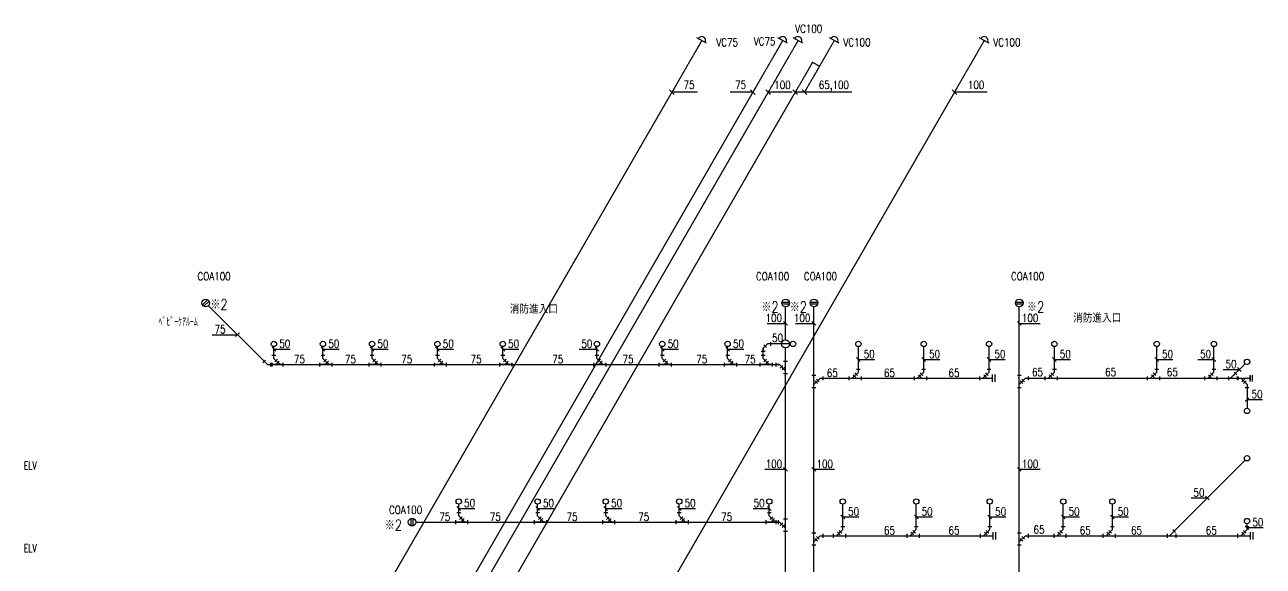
# Model space of a CAD drawing. Header units: millimetres. Extents: x -150 to 278800, y -150 to 85307.
# Drawn here: x 110880 to 157308, y 34000 to 54281 of the extents above; entities that cross this region are included whole.
import ezdxf
from ezdxf.enums import TextEntityAlignment as Align

# ---------------------------------------------------------------- set-up
doc = ezdxf.new("R2010")
doc.units = ezdxf.units.MM
doc.header["$LTSCALE"] = 0.2
doc.linetypes.add('DASHED2', pattern=[9.525, 6.35, -3.175])
for name, color, linetype in [('00', 7, 'Continuous'), ('10機器､器具', 2, 'Continuous'), ('1_強調文字', 3, 'Continuous'), ('32雑排水', 6, 'Continuous'), ('35排水通気', 1, 'DASHED2'), ('36D（ドレン管）', 6, 'Continuous'), ('91引出線､表', 7, 'Continuous'), ('92設備記述', 3, 'Continuous'), ('A_室名', 8, 'Continuous')]:
    doc.layers.add(name, color=color, linetype=linetype)
doc.layers.add('hojo', color=165, linetype='Continuous', plot=False)
doc.styles.add('ROMANS', font='romans.shx', dxfattribs={"bigfont": 'bigfont.shx'})
doc.styles.get("Standard").update_dxf_attribs({"font": 'simplex.shx', "width": 0.8, "bigfont": 'extfont2.shx'})

# ---------------------------------------------------------------- blocks, each defined once
blk = doc.blocks.new('床上掃除口')
at = {"layer": '10機器､器具'}
for p, q in [((-30.0049, 116.1865), (-30.0049, -116.1866)), ((30.0049, 116.1865), (30.0049, -116.1866))]:
    blk.add_line(p, q, dxfattribs=at)
blk.add_circle((0, 0), 120, dxfattribs=at)
blk = doc.blocks.new('TG006')
at = {"layer": '00', "color": 0, "linetype": 'ByBlock'}
for p, q in [((-141, 57), (-57, 141)), ((140, 60), (140, -60))]:
    blk.add_line(p, q, dxfattribs=at)
blk = doc.blocks.new('HU07')
at = {"layer": '00', "color": 2, "linetype": 'ByBlock'}
for p, q in [((-288, -60), (-288, 60)), ((-82, 25), (-167, 110)), ((-25, 82), (-110, 167)), ((-60, 288), (60, 288)), ((96, -60), (96, 60))]:
    blk.add_line(p, q, dxfattribs=at)
at = {"layer": '00', "color": 0, "linetype": 'ByBlock'}
for p, q in [((-288, 0), (96, 0)), ((-192, 0), (0, 192)), ((0, 192), (0, 288))]:
    blk.add_line(p, q, dxfattribs=at)
blk = doc.blocks.new('HU04')
at = {"layer": '00', "color": 2, "linetype": 'ByBlock'}
for p, q in [((-210, -60), (-210, 60)), ((-191, 106), (-106, 191)), ((70, 60), (70, -60))]:
    blk.add_line(p, q, dxfattribs=at)
at = {"layer": '00', "color": 0, "linetype": 'ByBlock'}
for p, q in [((70, 0), (-210, 0)), ((0, 0), (-148, 148))]:
    blk.add_line(p, q, dxfattribs=at)
blk = doc.blocks.new('TK006')
at = {"layer": '00', "color": 0, "linetype": 'ByBlock'}
for p, q in [((0, -100), (0, 100)), ((70, 100), (70, -100))]:
    blk.add_line(p, q, dxfattribs=at)
blk = doc.blocks.new('ベントキャップ')
at = {"layer": '10機器､器具'}
blk.add_line((0, -175), (0, 175), dxfattribs=at)
blk.add_arc((0, 0), 120, 270, 90, dxfattribs=at)
blk = doc.blocks.new('HU08')
at = {"layer": '00', "color": 2, "linetype": 'ByBlock'}
for p, q in [((-288, -60), (-288, 60)), ((-82, 25), (-167, 110)), ((-25, 82), (-110, 167)), ((-60, 288), (60, 288)), ((96, 115), (96, -115)), ((177, 115), (177, -115))]:
    blk.add_line(p, q, dxfattribs=at)
at = {"layer": '00', "color": 0, "linetype": 'ByBlock'}
for p, q in [((-288, 0), (96, 0)), ((0, 192), (-192, 0)), ((0, 192), (0, 288))]:
    blk.add_line(p, q, dxfattribs=at)
blk = doc.blocks.new('HU02')
at = {"layer": '00', "color": 2, "linetype": 'ByBlock'}
for p, q in [((-231, -60), (-231, 60)), ((-25, 25), (-110, 110)), ((-60, 231), (60, 231))]:
    blk.add_line(p, q, dxfattribs=at)
at = {"layer": '00', "color": 0, "linetype": 'ByBlock'}
for p, q in [((-231, 0), (-135, 0)), ((-135, 0), (0, 135)), ((0, 135), (0, 231))]:
    blk.add_line(p, q, dxfattribs=at)

msp = doc.modelspace()

# ---------------------------------------------------------------- linework, layer by layer
at = {"layer": '32雑排水'}
for p, q in [((119973.9, 41551.2), (117766.2, 43759)), ((139400, 42475.1), (139400, 43716.8)), ((140462.2, 18194.6), (140462.2, 43716.8)), ((148162.2, 19887.6), (148162.2, 43716.8)), ((139579.9, 42325.1), (138763, 42325.1)), ((120219.9, 41781.6), (120219.9, 42225.1)), ((122059.9, 41781.6), (122059.9, 42225.1)), ((123899.9, 41781.6), (123899.9, 42225.1)), ((126349.9, 41781.6), (126349.9, 42225.1)), ((128799.9, 41781.6), (128799.9, 42225.1)), ((132329.9, 41781.6), (132329.9, 42225.1)), ((134779.9, 41781.6), (134779.9, 42225.1)), ((137229.9, 41781.6), (137229.9, 42225.1)), ((138559.9, 41781.6), (138559.9, 42162.5)), ((139400, 19813), (139400, 42175.1)), ((142129.9, 41386.1), (142129.9, 42225.1)), ((144579.9, 41386.1), (144579.9, 42225.1)), ((147029.9, 41386.1), (147029.9, 42225.1)), ((149479.9, 41385.8), (149479.9, 42225.1)), ((153314.9, 41385.8), (153314.9, 42225.1)), ((155459.9, 41385.8), (155459.9, 42225.1)), ((156085, 41040.1), (156629.2, 41584.3)), ((140723, 41040.5), (146684.3, 41040.3)), ((148392.5, 41040.2), (156354.3, 41040.1)), ((156699.9, 40694.2), (156699.9, 39915.1)), ((153795.1, 35140.3), (156629.2, 37974.3)), ((127150, 35996.9), (127150, 36325.1)), ((130105, 35996.9), (130105, 36325.1)), ((132660, 35996.9), (132660, 36325.1)), ((135415, 35996.9), (135415, 36325.1)), ((138790.9, 35996.9), (138790.9, 36325.1)), ((141545.9, 35486.2), (141545.9, 36325.1)), ((144300.9, 35486.2), (144300.9, 36325.1)), ((147055.9, 35486.2), (147055.9, 36325.1)), ((149810.9, 35486.2), (149810.9, 36325.1)), ((151650.9, 35486.2), (151650.9, 36325.1)), ((156699.9, 35371), (156699.9, 35590.1)), ((140723, 35140.5), (146710.3, 35140.3)), ((148507.7, 35140.4), (156354.3, 35140.2))]:
    msp.add_line(p, q, dxfattribs=at)
at = {"layer": '32雑排水', "color": 2}
for centre in [(120219.9, 42325.1), (122059.9, 42325.1), (123899.9, 42325.1), (126349.9, 42325.1), (128799.9, 42325.1), (132329.9, 42325.1), (134779.9, 42325.1), (137229.9, 42325.1), (139679.9, 42325.1), (142129.9, 42325.1), (144579.9, 42325.1), (147029.9, 42325.1), (149479.9, 42325.1), (153314.9, 42325.1), (155459.9, 42325.1), (156699.9, 41655.1), (156699.9, 39815.1), (156699.9, 38045.1), (127150, 36425.1), (130105, 36425.1), (132660, 36425.1), (135415, 36425.1), (138790.9, 36425.1), (141545.9, 36425.1), (144300.9, 36425.1), (147055.9, 36425.1), (149810.9, 36425.1), (151650.9, 36425.1), (156699.9, 35690.1)]:
    msp.add_circle(centre, 100, dxfattribs=at)
at = {"layer": '35排水通気'}
for p, q in [((136258.5, 53692.7), (135141.8, 51758.5)), ((139291.5, 53693.3), (138174.8, 51759.1)), ((139866.9, 53692.7, 790), (138750.1, 51758.5, 790)), ((141226.4, 53692.7), (140109.7, 51758.5)), ((146846.7, 53692.7), (145730, 51758.5)), ((140408.3, 52875.6), (139763.3, 51758.5)), ((140668.1, 52725.6), (140408.3, 52875.6))]:
    msp.add_line(p, q, dxfattribs=at)
at = {"layer": '36D（ドレン管）'}
for p, q in [((119973.9, 41551.2), (139169.6, 41551.2)), ((125543, 35651.3), (139169.6, 35651.3))]:
    msp.add_line(p, q, dxfattribs=at)
at = {"layer": '91引出線､表'}
for p, q in [((138750.1, 51758.5, 790), (118870.1, 17325, 790)), ((139763.3, 51758.5), (119883.2, 17325)), ((135141.8, 51758.5), (120234, 25937.3)), ((138174.4, 51758.5), (121519.1, 22910.5)), ((145730, 51758.5), (129290.9, 23285.1)), ((135053.4, 51846.8), (135230.2, 51670.1)), ((136099.8, 51758.5), (135141.8, 51758.5)), ((138174.4, 51758.5), (137322, 51758.5)), ((138086.4, 51847.5), (138263.2, 51670.7)), ((138661.8, 51846.8, 790), (138838.5, 51670.1, 790)), ((139644, 51758.5, 790), (138750.1, 51758.5, 790)), ((139674.9, 51846.8), (139851.7, 51670.1)), ((141887.8, 51758.5), (139763.3, 51758.5)), ((140021.3, 51846.8), (140198.1, 51670.1)), ((145641.6, 51846.8), (145818.4, 51670.1)), ((146960.6, 51758.5), (145730, 51758.5)), ((118783.4, 42600.4), (118924.8, 42741.8)), ((138709.8, 43096.6), (139394.4, 43096.6)), ((139329.3, 43167.3), (139470.7, 43025.9)), ((139772, 43096.6), (140456.5, 43096.6)), ((140391.4, 43167.3), (140532.9, 43025.9)), ((148091.4, 43167.3), (148232.9, 43025.9)), ((148162.2, 43096.6), (148940.8, 43096.6)), ((117911, 42671.1), (118854.1, 42671.1)), ((120149.2, 42201), (120290.7, 42059.6)), ((120219.9, 42130.3), (120827.7, 42130.3)), ((121989.2, 42201), (122130.7, 42059.6)), ((122059.9, 42130.3), (122667.7, 42130.3)), ((123829.2, 42201), (123970.7, 42059.6)), ((123899.9, 42130.3), (124507.7, 42130.3)), ((126279.2, 42201), (126420.7, 42059.6)), ((126349.9, 42130.3), (126957.7, 42130.3)), ((128729.2, 42201), (128870.7, 42059.6)), ((128799.9, 42130.3), (129407.7, 42130.3)), ((131668.2, 42130.3), (132329.9, 42130.3)), ((132259.2, 42201), (132400.7, 42059.6)), ((134709.2, 42201), (134850.7, 42059.6)), ((134779.9, 42130.3), (135387.7, 42130.3)), ((137159.2, 42201), (137300.7, 42059.6)), ((137229.9, 42130.3), (137837.7, 42130.3)), ((142059.2, 41815.9), (142200.7, 41674.4)), ((144509.2, 41815.9), (144650.7, 41674.4)), ((146959.2, 41815.9), (147100.7, 41674.4)), ((149409.2, 41815.9), (149550.7, 41674.4)), ((153244.2, 41815.9), (153385.7, 41674.4)), ((155389.2, 41815.9), (155530.7, 41674.4)), ((142129.9, 41745.1), (142737.7, 41745.1)), ((144579.9, 41745.1), (145187.7, 41745.1)), ((147029.9, 41745.1), (147637.7, 41745.1)), ((149479.9, 41745.1), (150087.7, 41745.1)), ((153314.9, 41745.1), (153922.7, 41745.1)), ((154852.2, 41745.1), (155459.9, 41745.1)), ((155807.7, 41370.6), (156415.4, 41370.6)), ((156344.7, 41441.3), (156486.2, 41299.8)), ((156629.2, 40168.3), (156770.6, 40309.7)), ((156699.9, 40239), (157278.2, 40239)), ((138621.3, 37631.7), (139400, 37631.7)), ((139329.3, 37702.4), (139470.7, 37561)), ((140391.4, 37702.4), (140532.9, 37561)), ((140462.2, 37631.7), (141240.8, 37631.7)), ((148091.4, 37702.4), (148232.9, 37561)), ((148162.2, 37631.7), (148940.8, 37631.7)), ((127079.3, 36231.7), (127220.7, 36090.3)), ((130034.3, 36231.7), (130175.7, 36090.3)), ((132589.3, 36231.7), (132730.7, 36090.3)), ((135344.3, 36231.7), (135485.7, 36090.3)), ((138720.2, 36231.7), (138861.7, 36090.3)), ((154604.4, 36557.3), (155212.2, 36557.3)), ((155141.4, 36628), (155282.9, 36486.6)), ((127150, 36161), (127757.8, 36161)), ((130105, 36161), (130712.8, 36161)), ((132660, 36161), (133267.8, 36161)), ((135415, 36161), (136022.8, 36161)), ((138183.2, 36161), (138790.9, 36161)), ((141475.2, 35915.9), (141616.7, 35774.5)), ((141545.9, 35845.2), (142153.7, 35845.2)), ((144230.2, 35915.9), (144371.7, 35774.5)), ((144300.9, 35845.2), (144908.7, 35845.2)), ((146985.2, 35915.9), (147126.7, 35774.5)), ((147055.9, 35845.2), (147663.7, 35845.2)), ((149740.2, 35915.9), (149881.7, 35774.5)), ((149810.9, 35845.2), (150418.7, 35845.2)), ((151580.2, 35915.9), (151721.7, 35774.5)), ((151650.9, 35845.2), (152258.7, 35845.2)), ((156629.2, 35516.7), (156770.6, 35375.3)), ((156699.9, 35446), (157307.7, 35446))]:
    msp.add_line(p, q, dxfattribs=at)
at = {"layer": 'hojo'}
msp.add_circle((139400, 42325.1), 150, dxfattribs=at)

# ---------------------------------------------------------------- block references
at = {"layer": '10機器､器具', "xscale": 1.2, "yscale": 1.2, "zscale": 1.2}
for name, p, rotation in [('ベントキャップ', (136258.5, 53692.7), 60.00009381062584), ('ベントキャップ', (139291.5, 53693.3), 60.00009381062584), ('ベントキャップ', (139866.9, 53692.7, 790), 60.00009381062584), ('ベントキャップ', (141226.4, 53692.7), 60.00009381062584), ('ベントキャップ', (146846.7, 53692.7), 60.00009381062584), ('床上掃除口', (117664.3, 43860.8), 135), ('床上掃除口', (139400, 43860.8), 90), ('床上掃除口', (140462.2, 43860.8), 90), ('床上掃除口', (148162.2, 43860.8), 90), ('床上掃除口', (125399, 35651.3), 180)]:
    msp.add_blockref(name, p, dxfattribs=dict(at, rotation=rotation))
at = {"layer": '32雑排水', "linetype": 'ByBlock', "lineweight": -2, "yscale": 1.2, "zscale": 1.2}
for name, p, xscale, rotation in [('HU02', (138559.9, 42325.1), 1.2, 180), ('HU07', (139400, 41551.2), 1.2, 90.00000000000001), ('HU07', (140462.2, 41040.4), -1.2, 270), ('HU07', (148162.1, 41040.2), -1.2, 270), ('HU04', (156085, 41040.1), -1.2, 359.9971560650907), ('HU07', (156699.9, 41039.8), -1.2, 179.9971560650696), ('HU07', (139400, 35651.3), 1.2, 90.00000000000001), ('HU04', (153795.1, 35140.3), -1.2, 359.9971560650907), ('HU07', (140462.2, 35140.5), -1.2, 270), ('HU07', (148162.1, 35140.4), -1.2, 270)]:
    msp.add_blockref(name, p, dxfattribs=dict(at, xscale=xscale, rotation=rotation))
for name, p, xscale in [('HU07', (120219.9, 41551.2), -1.2), ('HU07', (122059.9, 41551.2), -1.2), ('HU07', (123899.9, 41551.2), -1.2), ('HU07', (126349.9, 41551.2), -1.2), ('HU07', (128799.9, 41551.2), -1.2), ('HU07', (132329.9, 41551.2), -1.2), ('HU07', (134779.9, 41551.2), -1.2), ('HU07', (137229.9, 41551.2), -1.2), ('HU07', (138559.9, 41551.2), -1.2), ('HU07', (142129.9, 41040.5), 1.2), ('HU07', (144579.9, 41040.5), 1.2), ('HU08', (147029.9, 41040.5), 1.2), ('HU07', (149479.9, 41040.2), 1.2), ('HU07', (153314.9, 41040.2), 1.2), ('HU07', (155459.9, 41040.2), 1.2), ('HU07', (127150, 35651.3), -1.2), ('HU07', (130105, 35651.3), -1.2), ('HU07', (132660, 35651.3), -1.2), ('HU07', (135415, 35651.3), -1.2), ('HU07', (138790.9, 35651.3), -1.2), ('HU07', (141545.9, 35140.6), 1.2), ('HU07', (144300.9, 35140.6), 1.2), ('HU08', (147055.9, 35140.6), 1.2), ('HU07', (149810.9, 35140.6), 1.2), ('HU07', (151650.9, 35140.6), 1.2), ('HU08', (156699.9, 35140.6), 1.2)]:
    msp.add_blockref(name, p, dxfattribs=dict(at, xscale=xscale))
at = {"layer": '32雑排水', "color": 2, "xscale": 1.2, "yscale": 1.2, "zscale": 1.2}
msp.add_blockref('TG006', (119973.9, 41551.2), dxfattribs=at)
at = {"layer": '32雑排水', "color": 2, "linetype": 'ByBlock', "lineweight": -2, "xscale": 1.2, "yscale": 1.2, "zscale": 1.2}
msp.add_blockref('TK006', (156815.1, 41040.1), dxfattribs=at)

# ---------------------------------------------------------------- texts
at = {"layer": '1_強調文字', "width": 0.8}
for p in [(118485.2, 43807.6), (139140.9, 43709.6), (140203.1, 43709.6), (149098.2, 43709.6), (125021, 35539)]:
    msp.add_text('※2', height=400, dxfattribs=at).set_placement(p, align=Align.MIDDLE_RIGHT)
at = {"layer": '92設備記述', "width": 0.8}
for s, p in [('VC100', (140778, 54131, 790)), ('VC75', (137618.4, 53622.2)), ('VC75', (139020, 53660, 790)), ('VC100', (142586.4, 53622.2)), ('VC100', (148206.6, 53622.2)), ('75', (135991.7, 52030.2)), ('75', (137920.3, 52030.2)), ('100', (139594, 52030.2)), ('65,100', (141777.9, 52030.2)), ('100', (146852.4, 52030.2)), ('COA100', (118598.6, 44859.2)), ('COA100', (139537, 44859.2)), ('COA100', (141332, 44859.2)), ('COA100', (149096.4, 44859.2)), ('COA100', (125779.3, 36108.1))]:
    msp.add_text(s, height=300, dxfattribs=at).set_placement(p, align=Align.MIDDLE_RIGHT)
for s, p in [('100', (138960.9, 43298.8)), ('100', (140023.1, 43298.8)), ('100', (148569.2, 43298.8)), ('75', (118201.3, 42873.3)), ('50', (120627, 42332.5)), ('50', (122467, 42332.5)), ('50', (124307, 42332.5)), ('50', (126757, 42332.5)), ('50', (129207, 42332.5)), ('50', (131951.3, 42332.5)), ('50', (135187, 42332.5)), ('50', (137637, 42332.5)), ('50', (139103, 42549)), ('75', (121175, 41753.4)), ('75', (123088, 41753.4)), ('75', (125202, 41753.4)), ('75', (127798, 41753.4)), ('75', (130859, 41751.2)), ('75', (133493, 41753.4)), ('75', (136259, 41753.4)), ('75', (138075, 41751.2)), ('50', (142537, 41947.3)), ('50', (144987, 41947.3)), ('50', (147437, 41947.3)), ('50', (149887, 41947.3)), ('50', (153722, 41947.3)), ('50', (155146.8, 41947.3)), ('65', (141152.8, 41240.9)), ('65', (143294.8, 41240.9)), ('65', (145714.8, 41240.9)), ('65', (148844.3, 41270.2)), ('65', (151586.6, 41270.2)), ('65', (153899, 41270.2)), ('50', (156102.3, 41572.7)), ('50', (157077.4, 40441.2)), ('100', (138964.4, 37833.9)), ('100', (140869.2, 37833.9)), ('100', (148569.2, 37833.9)), ('50', (154899, 36759.5)), ('50', (127557.1, 36363.2)), ('50', (130512.1, 36363.2)), ('50', (133067.1, 36363.2)), ('50', (135822.1, 36363.2)), ('50', (138409.2, 36363.2)), ('75', (126629, 35851.3)), ('75', (128520, 35851.3)), ('75', (131397, 35851.3)), ('75', (134084, 35851.3)), ('75', (137192, 35851.3)), ('50', (141953, 36047.4)), ('50', (144708, 36047.4)), ('50', (147463, 36047.4)), ('50', (150218, 36047.4)), ('50', (152058, 36047.4)), ('50', (157107, 35648.2)), ('65', (143294.7, 35341)), ('65', (145714.7, 35341)), ('65', (148903.6, 35370.4)), ('65', (150636, 35341)), ('65', (152557.1, 35341)), ('65', (155361.9, 35341))]:
    msp.add_text(s, height=300, dxfattribs=at).set_placement(p, align=Align.MIDDLE)
at = {"layer": 'A_室名', "style": 'ROMANS'}
for p in [(129064.3, 43466.7), (150184, 43130.9)]:
    msp.add_text('消防進入口', height=300, dxfattribs=at).set_placement(p)
at = {"layer": 'A_室名', "width": 0.7}
for s, p in [('ﾍﾞﾋﾞｰｹｱﾙｰﾑ', (115895, 42987)), ('ELV', (110844, 37619)), ('ELV', (110844, 34521))]:
    msp.add_text(s, height=300, dxfattribs=at).set_placement(p)

doc.saveas('drawing.dxf')
